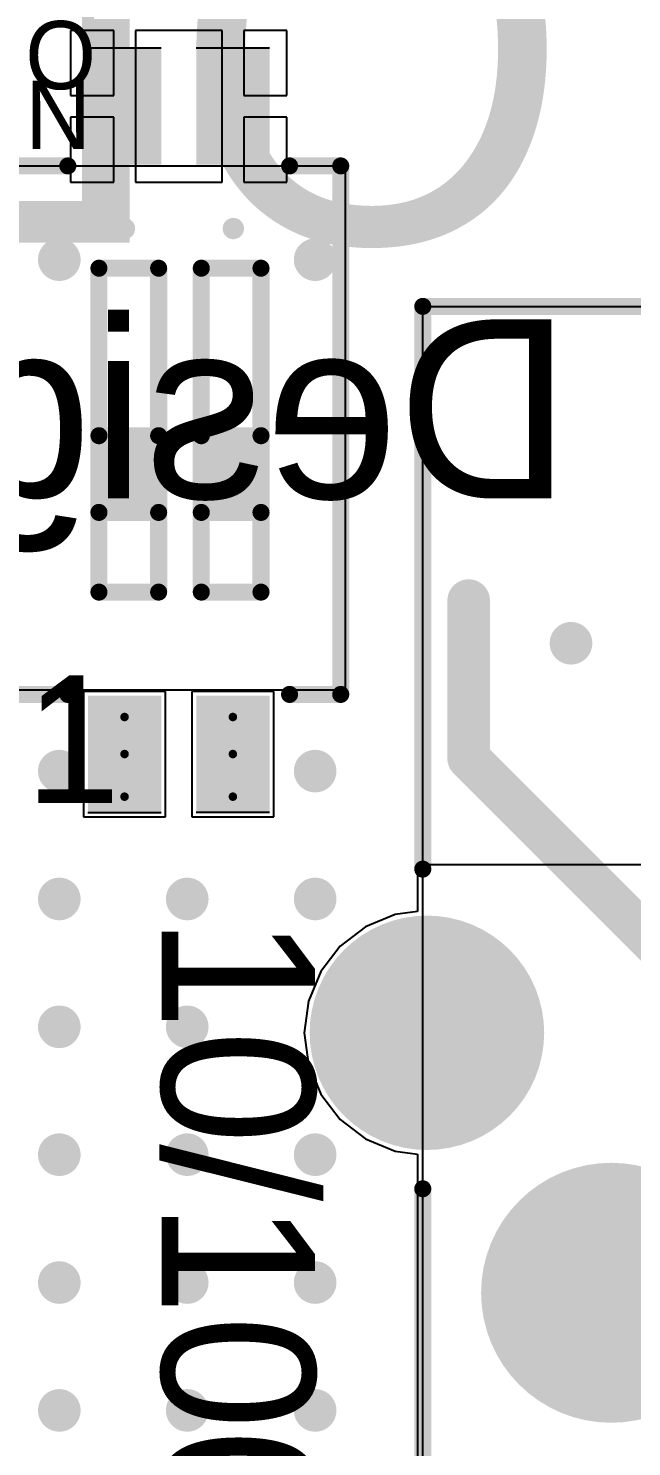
# Model space of a CAD drawing. Header units: millimetres. Extents: x 15 to 122, y 23 to 96.
# Drawn here: x 89.64 to 96.71, y 34.07 to 50.71 of the extents above; entities that cross this region are included whole.
import ezdxf

# ---------------------------------------------------------------- set-up
doc = ezdxf.new("R2010")
doc.units = ezdxf.units.MM
for name, color, linetype in [('BottomLayer', 5, 'Continuous'), ('BottomOverlay', 54, 'Continuous'), ('TopLayer', 1, 'Continuous'), ('TopOverlay', 2, 'Continuous'), ('TopPaste', 8, 'Continuous'), ('TopSolder', 216, 'Continuous'), ('Upper Modules', 80, 'Continuous')]:
    doc.layers.add(name, color=color, linetype=linetype)
doc.styles.get("Standard").update_dxf_attribs({"font": 'ARExthalf2.shx', "width": 0.1})

msp = doc.modelspace()

# ---------------------------------------------------------------- linework, layer by layer
at = {"layer": 'BottomLayer'}
for p, q in [((97.239, 40.9), (94.2, 40.9)), ((94.2, 40.9), (94.2, 40.353)), ((93.938, 40.318), (93.591, 40.175)), ((94.2, 40.353), (93.938, 40.318)), ((93.591, 40.175), (93.294, 39.946)), ((93.294, 39.946), (93.065, 39.649)), ((93.065, 39.649), (92.922, 39.302)), ((92.922, 39.302), (92.873, 38.93)), ((92.873, 38.93), (92.922, 38.558)), ((92.922, 38.558), (93.065, 38.211)), ((93.065, 38.211), (93.294, 37.914)), ((93.294, 37.914), (93.591, 37.685)), ((93.591, 37.685), (93.938, 37.542)), ((93.938, 37.542), (94.2, 37.507)), ((94.2, 37.507), (94.2, 25.404))]:
    msp.add_line(p, q, dxfattribs=at)
for points, const_width in [([(89.875, 48, 1), (90.125, 48, 1)], 0.25), ([(92.875, 48, 1), (93.125, 48, 1)], 0.25), ([(94.675, 44, 1), (94.925, 44, 1)], 0.25), ([(95.875, 43.5, 1), (96.125, 43.5, 1)], 0.25), ([(89.875, 42, 1), (90.125, 42, 1)], 0.25), ([(92.875, 42, 1), (93.125, 42, 1)], 0.25), ([(89.875, 40.5, 1), (90.125, 40.5, 1)], 0.25), ([(91.375, 40.5, 1), (91.625, 40.5, 1)], 0.25), ([(92.875, 40.5, 1), (93.125, 40.5, 1)], 0.25), ([(93.648, 38.93, 1), (94.973, 38.93, 1)], 1.325), ([(89.875, 39, 1), (90.125, 39, 1)], 0.25), ([(91.375, 39, 1), (91.625, 39, 1)], 0.25), ([(89.875, 37.5, 1), (90.125, 37.5, 1)], 0.25), ([(91.375, 37.5, 1), (91.625, 37.5, 1)], 0.25), ([(92.875, 37.5, 1), (93.125, 37.5, 1)], 0.25), ([(95.733, 35.88, 1), (97.208, 35.88, 1)], 1.475), ([(89.875, 36, 1), (90.125, 36, 1)], 0.25), ([(91.375, 36, 1), (91.625, 36, 1)], 0.25), ([(92.875, 36, 1), (93.125, 36, 1)], 0.25), ([(89.875, 34.5, 1), (90.125, 34.5, 1)], 0.25), ([(91.375, 34.5, 1), (91.625, 34.5, 1)], 0.25), ([(92.875, 34.5, 1), (93.125, 34.5, 1)], 0.25)]:
    msp.add_lwpolyline(points, format="xyb", close=True, dxfattribs=dict(at, const_width=const_width))
at = {"layer": 'TopLayer'}
for p, q in [((90.638, 50.689), (90.131, 50.689)), ((90.131, 50.689), (90.131, 49.927)), ((90.638, 49.927), (90.638, 50.689)), ((91.33, 50.689), (90.892, 50.689)), ((90.892, 50.689), (90.892, 49.8)), ((91.399, 50.689), (91.33, 50.689)), ((91.33, 50.689), (91.33, 50.689)), ((91.33, 50.689), (91.33, 50.689)), ((91.4, 50.689), (91.399, 50.689)), ((91.401, 50.689), (91.4, 50.689)), ((91.47, 50.689), (91.401, 50.689)), ((91.47, 50.689), (91.47, 50.689)), ((91.47, 50.689), (91.47, 50.689)), ((91.908, 50.689), (91.47, 50.689)), ((91.908, 49.8), (91.908, 50.689)), ((92.669, 50.689), (92.162, 50.689)), ((92.162, 50.689), (92.162, 49.927)), ((92.669, 49.927), (92.669, 50.689)), ((90.131, 49.927), (90.638, 49.927)), ((92.162, 49.927), (92.669, 49.927)), ((90.892, 49.8), (90.892, 48.911)), ((91.908, 48.911), (91.908, 49.8)), ((90.638, 49.673), (90.131, 49.673)), ((90.131, 49.673), (90.131, 48.911)), ((90.638, 48.911), (90.638, 49.673)), ((92.669, 49.673), (92.162, 49.673)), ((92.162, 49.673), (92.162, 48.911)), ((92.669, 48.911), (92.669, 49.673)), ((90.131, 48.911), (90.638, 48.911)), ((90.892, 48.911), (91.33, 48.911)), ((91.33, 48.911), (91.33, 48.911)), ((91.33, 48.911), (91.33, 48.911)), ((91.33, 48.911), (91.399, 48.911)), ((91.399, 48.911), (91.4, 48.911)), ((91.4, 48.911), (91.401, 48.911)), ((91.401, 48.911), (91.47, 48.911)), ((91.47, 48.911), (91.47, 48.911)), ((91.47, 48.911), (91.47, 48.911)), ((91.47, 48.911), (91.908, 48.911)), ((92.162, 48.911), (92.669, 48.911)), ((91.245, 42.935), (90.285, 42.935)), ((90.285, 42.935), (90.285, 41.465)), ((91.245, 41.465), (91.245, 42.935)), ((92.515, 42.935), (91.555, 42.935)), ((91.555, 42.935), (91.555, 41.465)), ((92.515, 41.465), (92.515, 42.935)), ((90.285, 41.465), (91.245, 41.465)), ((91.555, 41.465), (92.515, 41.465)), ((110.1, 40.9), (94.2, 40.9)), ((94.2, 40.9), (94.2, 40.353)), ((93.938, 40.318), (93.591, 40.175)), ((94.2, 40.353), (93.938, 40.318)), ((93.591, 40.175), (93.294, 39.946)), ((93.294, 39.946), (93.065, 39.649)), ((93.065, 39.649), (92.922, 39.302)), ((92.922, 39.302), (92.873, 38.93)), ((92.873, 38.93), (92.922, 38.558)), ((92.922, 38.558), (93.065, 38.211)), ((93.065, 38.211), (93.294, 37.914)), ((93.294, 37.914), (93.591, 37.685)), ((93.591, 37.685), (93.938, 37.542)), ((93.938, 37.542), (94.2, 37.507)), ((94.2, 37.507), (94.2, 25.404))]:
    msp.add_line(p, q, dxfattribs=at)
for points, const_width in [([(90.703, 48.365, 1), (90.827, 48.365, 1)], 0.125), ([(91.978, 48.365, 1), (92.103, 48.365, 1)], 0.125), ([(89.875, 48, 1), (90.125, 48, 1)], 0.25), ([(92.875, 48, 1), (93.125, 48, 1)], 0.25), ([(94.675, 44, 1), (94.925, 44, 1)], 0.25), ([(94.675, 44, 1), (94.925, 44, 1)], 0.25), ([(95.875, 43.5, 1), (96.125, 43.5, 1)], 0.25), ([(90.703, 42.635, 1), (90.827, 42.635, 1)], 0.125), ([(90.74, 42.635, 1), (90.79, 42.635, 1)], 0.05), ([(91.978, 42.635, 1), (92.103, 42.635, 1)], 0.125), ([(92.01, 42.635, 1), (92.06, 42.635, 1)], 0.05), ([(92.02, 42.635, 1), (92.05, 42.635, 1)], 0.03), ([(92.025, 42.635, 1), (92.055, 42.635, 1)], 0.03), ([(94.675, 42.15, 1), (94.925, 42.15, 1)], 0.25), ([(94.675, 42.15, 1), (94.925, 42.15, 1)], 0.25), ([(89.875, 42, 1), (90.125, 42, 1)], 0.25), ([(90.74, 42.2, 1), (90.79, 42.2, 1)], 0.05), ([(90.74, 42.2, 1), (90.79, 42.2, 1)], 0.05), ([(92.01, 42.2, 1), (92.06, 42.2, 1)], 0.05), ([(92.01, 42.2, 1), (92.06, 42.2, 1)], 0.05), ([(92.875, 42, 1), (93.125, 42, 1)], 0.25), ([(90.74, 41.7, 1), (90.79, 41.7, 1)], 0.05), ([(92.01, 41.7, 1), (92.06, 41.7, 1)], 0.05), ([(89.875, 40.5, 1), (90.125, 40.5, 1)], 0.25), ([(91.375, 40.5, 1), (91.625, 40.5, 1)], 0.25), ([(92.875, 40.5, 1), (93.125, 40.5, 1)], 0.25), ([(93.648, 38.93, 1), (94.973, 38.93, 1)], 1.325), ([(89.875, 39, 1), (90.125, 39, 1)], 0.25), ([(91.375, 39, 1), (91.625, 39, 1)], 0.25), ([(89.875, 37.5, 1), (90.125, 37.5, 1)], 0.25), ([(91.375, 37.5, 1), (91.625, 37.5, 1)], 0.25), ([(92.875, 37.5, 1), (93.125, 37.5, 1)], 0.25), ([(95.733, 35.88, 1), (97.208, 35.88, 1)], 1.475), ([(89.875, 36, 1), (90.125, 36, 1)], 0.25), ([(91.375, 36, 1), (91.625, 36, 1)], 0.25), ([(92.875, 36, 1), (93.125, 36, 1)], 0.25), ([(89.875, 34.5, 1), (90.125, 34.5, 1)], 0.25), ([(91.375, 34.5, 1), (91.625, 34.5, 1)], 0.25), ([(92.875, 34.5, 1), (93.125, 34.5, 1)], 0.25)]:
    msp.add_lwpolyline(points, format="xyb", close=True, dxfattribs=dict(at, const_width=const_width))
for points, const_width in [([(94.8, 42.15), (94.8, 44)], 0.5), ([(90.765, 42.2), (90.765, 42.635)], 0.1), ([(92.035, 42.2), (92.035, 42.635)], 0.1), ([(92.035, 42.635), (92.04, 42.635)], 0.06), ([(94.8, 42.15), (99.15, 37.8)], 0.5), ([(90.765, 41.7), (90.765, 42.2)], 0.1), ([(92.035, 41.7), (92.035, 42.2)], 0.1)]:
    msp.add_lwpolyline(points, dxfattribs=dict(at, const_width=const_width))
for points in [[(91.145, 49.165), (91.145, 50.435), (90.385, 49.165), (90.385, 50.435)], [(92.415, 49.165), (92.415, 50.435), (91.655, 49.165), (91.655, 50.435)], [(91.145, 41.565), (91.145, 42.835), (90.385, 41.565), (90.385, 42.835)], [(92.415, 41.565), (92.415, 42.835), (91.655, 41.565), (91.655, 42.835)]]:
    msp.add_solid(points, dxfattribs=at)
at = {"layer": 'TopOverlay', "const_width": 0.2}
for points in [[(89.5, 49.1), (90.1, 49.1)], [(92.7, 49.1), (93.3, 49.1)], [(93.3, 42.9), (93.3, 49.1)], [(90.465, 44.1), (90.465, 47.9)], [(90.465, 47.9), (91.165, 47.9)], [(91.165, 44.1), (91.165, 47.9)], [(91.665, 44.1), (91.665, 47.9)], [(91.665, 47.9), (92.365, 47.9)], [(92.365, 44.1), (92.365, 47.9)], [(94.262, 40.85), (94.262, 47.452)], [(94.262, 47.452), (103.962, 47.452)], [(90.465, 45.935), (91.165, 45.935)], [(91.665, 45.935), (92.365, 45.935)], [(90.465, 45.035), (91.165, 45.035)], [(91.665, 45.035), (92.365, 45.035)], [(90.465, 44.1), (91.165, 44.1)], [(91.665, 44.1), (92.365, 44.1)], [(89.5, 42.9), (90.1, 42.9)], [(92.7, 42.9), (93.3, 42.9)], [(94.262, 25.08), (94.262, 37.1)]]:
    msp.add_lwpolyline(points, dxfattribs=at)
at = {"layer": 'TopOverlay', "const_width": 0.1}
for points in [[(90.05, 49.1, 1), (90.15, 49.1, 1)], [(92.65, 49.1, 1), (92.75, 49.1, 1)], [(93.25, 49.1, 1), (93.35, 49.1, 1)], [(93.25, 49.1, 1), (93.35, 49.1, 1)], [(90.415, 47.9, 1), (90.515, 47.9, 1)], [(90.415, 47.9, 1), (90.515, 47.9, 1)], [(91.115, 47.9, 1), (91.215, 47.9, 1)], [(91.115, 47.9, 1), (91.215, 47.9, 1)], [(91.615, 47.9, 1), (91.715, 47.9, 1)], [(91.615, 47.9, 1), (91.715, 47.9, 1)], [(92.315, 47.9, 1), (92.415, 47.9, 1)], [(92.315, 47.9, 1), (92.415, 47.9, 1)], [(94.212, 47.452, 1), (94.312, 47.452, 1)], [(94.212, 47.452, 1), (94.312, 47.452, 1)], [(90.415, 45.935, 1), (90.515, 45.935, 1)], [(91.115, 45.935, 1), (91.215, 45.935, 1)], [(91.615, 45.935, 1), (91.715, 45.935, 1)], [(92.315, 45.935, 1), (92.415, 45.935, 1)], [(90.415, 45.035, 1), (90.515, 45.035, 1)], [(91.115, 45.035, 1), (91.215, 45.035, 1)], [(91.615, 45.035, 1), (91.715, 45.035, 1)], [(92.315, 45.035, 1), (92.415, 45.035, 1)], [(90.415, 44.1, 1), (90.515, 44.1, 1)], [(90.415, 44.1, 1), (90.515, 44.1, 1)], [(91.115, 44.1, 1), (91.215, 44.1, 1)], [(91.115, 44.1, 1), (91.215, 44.1, 1)], [(91.615, 44.1, 1), (91.715, 44.1, 1)], [(91.615, 44.1, 1), (91.715, 44.1, 1)], [(92.315, 44.1, 1), (92.415, 44.1, 1)], [(92.315, 44.1, 1), (92.415, 44.1, 1)], [(90.05, 42.9, 1), (90.15, 42.9, 1)], [(92.65, 42.9, 1), (92.75, 42.9, 1)], [(93.25, 42.9, 1), (93.35, 42.9, 1)], [(93.25, 42.9, 1), (93.35, 42.9, 1)], [(94.212, 40.85, 1), (94.312, 40.85, 1)], [(94.212, 37.1, 1), (94.312, 37.1, 1)]]:
    msp.add_lwpolyline(points, format="xyb", close=True, dxfattribs=at)
at = {"layer": 'TopOverlay'}
for points in [[(90.465, 45.035), (91.165, 45.035), (90.465, 45.935), (91.165, 45.935)], [(91.665, 45.035), (92.365, 45.035), (91.665, 45.935), (92.365, 45.935)]]:
    msp.add_solid(points, dxfattribs=at)
at = {"layer": 'TopPaste'}
for points in [[(91.145, 49.165), (91.145, 50.435), (90.385, 49.165), (90.385, 50.435)], [(91.145, 49.165), (91.145, 50.435), (90.385, 49.165), (90.385, 50.435)], [(92.415, 49.165), (92.415, 50.435), (91.655, 49.165), (91.655, 50.435)], [(92.415, 49.165), (92.415, 50.435), (91.655, 49.165), (91.655, 50.435)], [(91.145, 41.565), (91.145, 42.835), (90.385, 41.565), (90.385, 42.835)], [(91.145, 41.565), (91.145, 42.835), (90.385, 41.565), (90.385, 42.835)], [(92.415, 41.565), (92.415, 42.835), (91.655, 41.565), (91.655, 42.835)], [(92.415, 41.565), (92.415, 42.835), (91.655, 41.565), (91.655, 42.835)]]:
    msp.add_solid(points, dxfattribs=at)
at = {"layer": 'TopSolder'}
for points, const_width in [([(93.623, 38.93, 1), (94.998, 38.93, 1)], 1.375), ([(93.623, 38.93, 1), (94.998, 38.93, 1)], 1.375), ([(95.708, 35.88, 1), (97.233, 35.88, 1)], 1.525), ([(95.708, 35.88, 1), (97.233, 35.88, 1)], 1.525)]:
    msp.add_lwpolyline(points, format="xyb", close=True, dxfattribs=dict(at, const_width=const_width))
for points in [[(91.195, 49.115), (91.195, 50.485), (90.335, 49.115), (90.335, 50.485)], [(91.195, 49.115), (91.195, 50.485), (90.335, 49.115), (90.335, 50.485)], [(92.465, 49.115), (92.465, 50.485), (91.605, 49.115), (91.605, 50.485)], [(92.465, 49.115), (92.465, 50.485), (91.605, 49.115), (91.605, 50.485)], [(91.195, 41.515), (91.195, 42.885), (90.335, 41.515), (90.335, 42.885)], [(91.195, 41.515), (91.195, 42.885), (90.335, 41.515), (90.335, 42.885)], [(92.465, 41.515), (92.465, 42.885), (91.605, 41.515), (91.605, 42.885)], [(92.465, 41.515), (92.465, 42.885), (91.605, 41.515), (91.605, 42.885)]]:
    msp.add_solid(points, dxfattribs=at)
at = {"layer": 'Upper Modules'}
for p, q in [((90.335, 50.485), (91.195, 50.485)), ((91.605, 50.485), (92.465, 50.485)), ((90.335, 41.515), (91.195, 41.515)), ((92.465, 41.515), (91.605, 41.515))]:
    msp.add_line(p, q, dxfattribs=at)
for points in [[(93.35, 49.1), (93.35, 42.95), (89.5, 42.95), (89.5, 49.1)], [(110.112, 47.452), (110.112, 25.08), (94.262, 25.08), (94.262, 47.452)]]:
    msp.add_lwpolyline(points, close=True, dxfattribs=at)

# ---------------------------------------------------------------- texts
at = {"layer": 'BottomOverlay', "text_generation_flag": 2}
for s, height, p in [('ODROID-XU', 4.5, (96, 48.2)), ('Design by ruppi.kim@hardkernel.com', 2.1, (96, 45.2))]:
    msp.add_text(s, height=height, dxfattribs=at).set_placement(p)
at = {"layer": 'TopOverlay'}
for s, height, rotation, p in [('O', 0.8, 360, (89.6, 50)), ('N', 0.8, 360, (89.6, 49.3)), ('1', 1.5, 360, (89.6, 41.625)), ('10/100 Ethernet', 1.8, 270, (91.2, 40.3))]:
    msp.add_text(s, height=height, rotation=rotation, dxfattribs=at).set_placement(p)

doc.saveas('drawing.dxf')
